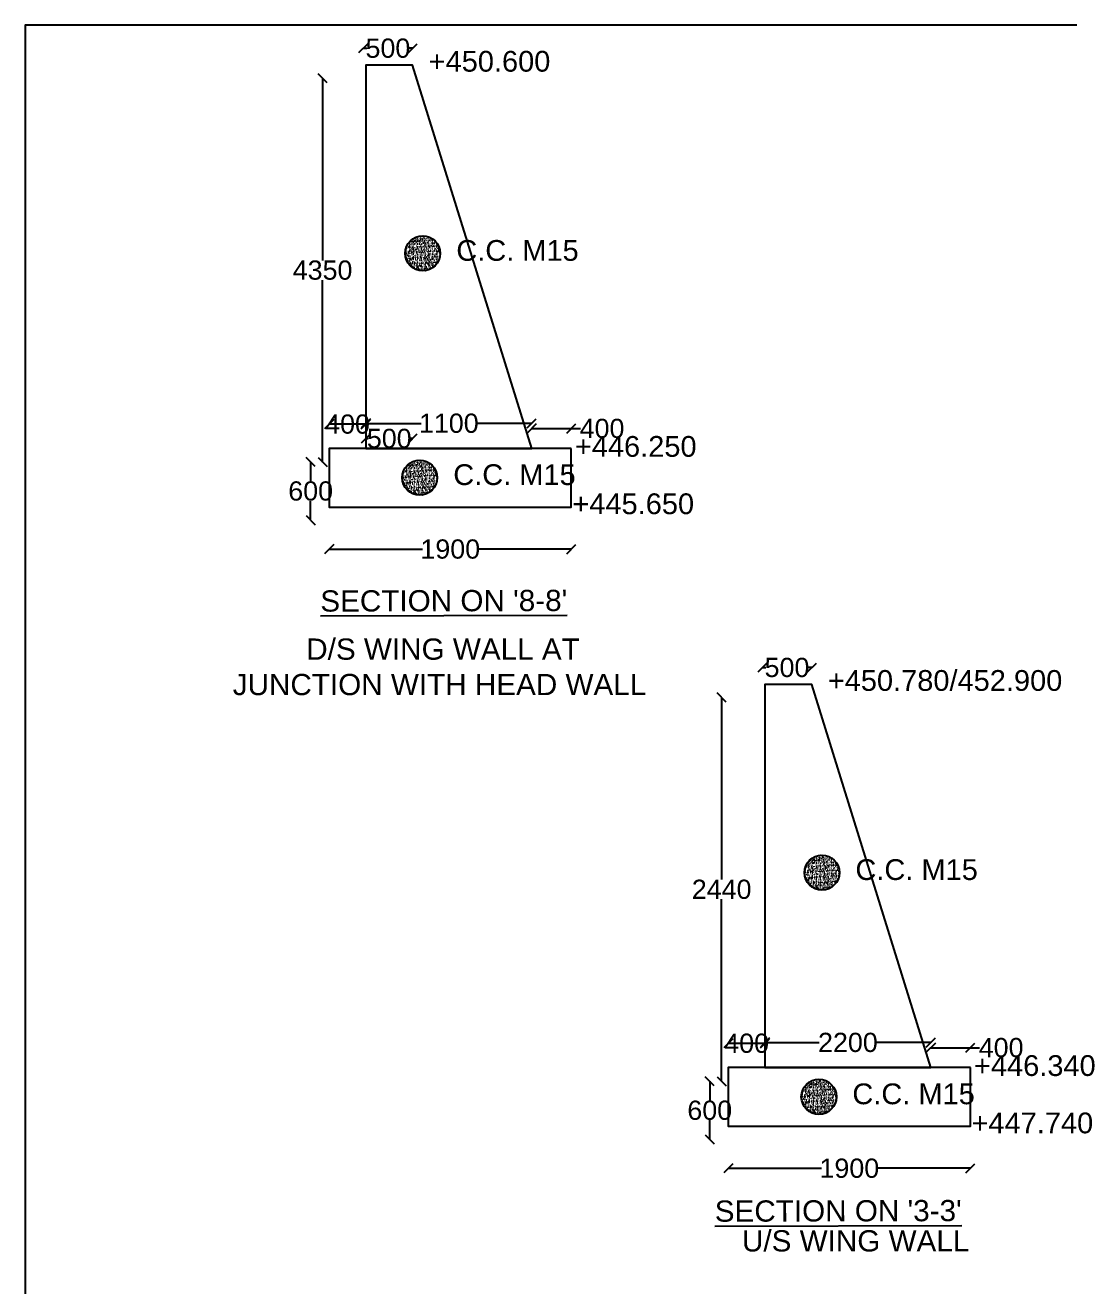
# Model space of a CAD drawing. Header units: millimetres. Extents: x 5124 to 6568637, y 2311 to 91879094.
# Drawn here: x 3678256 to 3689128, y 45950272 to 45963397 of the extents above; entities that cross this region are included whole.
import ezdxf

# ---------------------------------------------------------------- set-up
doc = ezdxf.new("R2010")
doc.units = ezdxf.units.MM
doc.header["$MEASUREMENT"] = 0
doc.layers.add('DRAWING', color=7, linetype='Continuous')
doc.layers.add('TEXT', color=7, linetype='Continuous')
doc.styles.get("Standard").update_dxf_attribs({"font": 'arial.ttf', "height": 200})
doc.dimstyles.get("Standard").update_dxf_attribs({"dimtxt": 200, "dimasz": 110, "dimexe": 0.18, "dimexo": 0.0625, "dimgap": 0.09, "dimtad": 0, "dimtih": 1, "dimtoh": 1, "dimdec": 0, "dimzin": 0, "dimdsep": 46, "dimtxsty": 'Standard', "dimblk": 'OBLIQUE', "dimcen": 0.09, "dimse1": 1, "dimse2": 1, "dimadec": 0, "dimazin": 0, "dimtfac": 1, "dimtdec": 0, "dimtofl": 0, "dimtmove": 0, "dimatfit": 3, "dimfxl": 1, "dimtolj": 1, "dimtzin": 0, "dimarcsym": 0})

# ---------------------------------------------------------------- blocks, each defined once
blk = doc.blocks.new('_Oblique')
at = {"color": 0, "linetype": 'ByBlock', "lineweight": -2}
blk.add_line((-0.5, -0.5), (0.5, 0.5), dxfattribs=at)
blk = doc.blocks.new('*D67')
at = {"layer": 'Defpoints', "color": 0, "transparency": 16777216}
for p in [(3681801, 45959255), (3681801, 45958857), (3683528, 45958857)]:
    blk.add_point(p, dxfattribs=at)
at = {"layer": 'DRAWING', "color": 0, "lineweight": -2, "transparency": 16777216}
for p, q in [((3681801, 45959255), (3682376, 45959255)), ((3683528, 45959255), (3682954, 45959255))]:
    blk.add_line(p, q, dxfattribs=at)
at = {"layer": 'DRAWING', "color": 0, "lineweight": -2, "transparency": 16777216, "xscale": 95, "yscale": 95, "zscale": 95, "rotation": 180}
blk.add_blockref('_Oblique', (3681801, 45959255), dxfattribs=at)
at = {"layer": 'DRAWING', "color": 0, "lineweight": -2, "transparency": 16777216, "xscale": 95, "yscale": 95, "zscale": 95}
blk.add_blockref('_Oblique', (3683528, 45959255), dxfattribs=at)
at = {"layer": 'DRAWING', "color": 0, "transparency": 16777216, "insert": (3682665, 45959255), "char_height": 200, "attachment_point": 5}
blk.add_mtext('\\A1;1100', dxfattribs=at)
blk = doc.blocks.new('*D68')
at = {"layer": 'Defpoints', "color": 0, "transparency": 16777216}
for p in [(3681801, 45959097), (3681801, 45958857), (3682289, 45958857)]:
    blk.add_point(p, dxfattribs=at)
at = {"layer": 'DRAWING', "color": 0, "lineweight": -2, "transparency": 16777216}
for p, q in [((3681801, 45959097), (3681824, 45959097)), ((3682289, 45959097), (3682266, 45959097))]:
    blk.add_line(p, q, dxfattribs=at)
at = {"layer": 'DRAWING', "color": 0, "lineweight": -2, "transparency": 16777216, "xscale": 95, "yscale": 95, "zscale": 95, "rotation": 180}
blk.add_blockref('_Oblique', (3681801, 45959097), dxfattribs=at)
at = {"layer": 'DRAWING', "color": 0, "lineweight": -2, "transparency": 16777216, "xscale": 95, "yscale": 95, "zscale": 95}
blk.add_blockref('_Oblique', (3682289, 45959097), dxfattribs=at)
at = {"layer": 'DRAWING', "color": 0, "transparency": 16777216, "insert": (3682045, 45959097), "char_height": 200, "attachment_point": 5}
blk.add_mtext('\\A1;500', dxfattribs=at)
blk = doc.blocks.new('*D69')
at = {"layer": 'Defpoints', "color": 0, "transparency": 16777216}
for p in [(3681420, 45959246), (3681420, 45958857), (3681801, 45958857)]:
    blk.add_point(p, dxfattribs=at)
at = {"layer": 'DRAWING', "color": 0, "lineweight": -2, "transparency": 16777216}
blk.add_line((3681801, 45959246), (3681420, 45959246), dxfattribs=at)
at = {"layer": 'DRAWING', "color": 0, "lineweight": -2, "transparency": 16777216, "xscale": 95, "yscale": 95, "zscale": 95, "rotation": 180}
blk.add_blockref('_Oblique', (3681420, 45959246), dxfattribs=at)
at = {"layer": 'DRAWING', "color": 0, "lineweight": -2, "transparency": 16777216, "xscale": 95, "yscale": 95, "zscale": 95}
blk.add_blockref('_Oblique', (3681801, 45959246), dxfattribs=at)
at = {"layer": 'DRAWING', "color": 0, "transparency": 16777216, "insert": (3681611, 45959246), "char_height": 200, "attachment_point": 5}
blk.add_mtext('\\A1;400', dxfattribs=at)
blk = doc.blocks.new('*D70')
at = {"layer": 'Defpoints', "color": 0, "transparency": 16777216}
for p in [(3681420, 45958852), (3681227, 45958247), (3681420, 45958247)]:
    blk.add_point(p, dxfattribs=at)
at = {"layer": 'DRAWING', "color": 0, "lineweight": -2, "transparency": 16777216}
for p, q in [((3681227, 45958852), (3681227, 45958652)), ((3681227, 45958247), (3681227, 45958447))]:
    blk.add_line(p, q, dxfattribs=at)
at = {"layer": 'DRAWING', "color": 0, "lineweight": -2, "transparency": 16777216, "xscale": 95, "yscale": 95, "zscale": 95}
for p, rotation in [((3681227, 45958852), 90), ((3681227, 45958247), 270)]:
    blk.add_blockref('_Oblique', p, dxfattribs=dict(at, rotation=rotation))
at = {"layer": 'DRAWING', "color": 0, "transparency": 16777216, "insert": (3681227, 45958550), "char_height": 200, "attachment_point": 5}
blk.add_mtext('\\A1;600', dxfattribs=at)
blk = doc.blocks.new('*D71')
at = {"layer": 'Defpoints', "color": 0, "transparency": 16777216}
for p in [(3681420, 45958247), (3683940, 45958247), (3681420, 45957946)]:
    blk.add_point(p, dxfattribs=at)
at = {"layer": 'DRAWING', "color": 0, "lineweight": -2, "transparency": 16777216}
for p, q in [((3681420, 45957946), (3682391, 45957946)), ((3683940, 45957946), (3682969, 45957946))]:
    blk.add_line(p, q, dxfattribs=at)
at = {"layer": 'DRAWING', "color": 0, "lineweight": -2, "transparency": 16777216, "xscale": 95, "yscale": 95, "zscale": 95, "rotation": 180}
blk.add_blockref('_Oblique', (3681420, 45957946), dxfattribs=at)
at = {"layer": 'DRAWING', "color": 0, "lineweight": -2, "transparency": 16777216, "xscale": 95, "yscale": 95, "zscale": 95}
blk.add_blockref('_Oblique', (3683940, 45957946), dxfattribs=at)
at = {"layer": 'DRAWING', "color": 0, "transparency": 16777216, "insert": (3682680, 45957946), "char_height": 200, "attachment_point": 5}
blk.add_mtext('\\A1;1900', dxfattribs=at)
blk = doc.blocks.new('*D72')
at = {"layer": 'Defpoints', "color": 0, "transparency": 16777216}
for p in [(3681351, 45962844), (3681801, 45962844), (3681420, 45958852)]:
    blk.add_point(p, dxfattribs=at)
at = {"layer": 'DRAWING', "color": 0, "lineweight": -2, "transparency": 16777216}
for p, q in [((3681351, 45962844), (3681351, 45960950)), ((3681351, 45958852), (3681351, 45960746))]:
    blk.add_line(p, q, dxfattribs=at)
at = {"layer": 'DRAWING', "color": 0, "lineweight": -2, "transparency": 16777216, "xscale": 95, "yscale": 95, "zscale": 95}
for p, rotation in [((3681351, 45962844), 90), ((3681351, 45958852), 270)]:
    blk.add_blockref('_Oblique', p, dxfattribs=dict(at, rotation=rotation))
at = {"layer": 'DRAWING', "color": 0, "transparency": 16777216, "insert": (3681351, 45960848), "char_height": 200, "attachment_point": 5}
blk.add_mtext('\\A1;4350', dxfattribs=at)
blk = doc.blocks.new('*D73')
at = {"layer": 'Defpoints', "color": 0, "transparency": 16777216}
for p in [(3681773, 45963157), (3681773, 45962844), (3682289, 45962844)]:
    blk.add_point(p, dxfattribs=at)
at = {"layer": 'DRAWING', "color": 0, "lineweight": -2, "transparency": 16777216}
for p, q in [((3681773, 45963157), (3681810, 45963157)), ((3682289, 45963157), (3682252, 45963157))]:
    blk.add_line(p, q, dxfattribs=at)
at = {"layer": 'DRAWING', "color": 0, "lineweight": -2, "transparency": 16777216, "xscale": 95, "yscale": 95, "zscale": 95, "rotation": 180}
blk.add_blockref('_Oblique', (3681773, 45963157), dxfattribs=at)
at = {"layer": 'DRAWING', "color": 0, "lineweight": -2, "transparency": 16777216, "xscale": 95, "yscale": 95, "zscale": 95}
blk.add_blockref('_Oblique', (3682289, 45963157), dxfattribs=at)
at = {"layer": 'DRAWING', "color": 0, "transparency": 16777216, "insert": (3682031, 45963157), "char_height": 200, "attachment_point": 5}
blk.add_mtext('\\A1;500', dxfattribs=at)
blk = doc.blocks.new('*D74')
at = {"layer": 'Defpoints', "color": 0, "transparency": 16777216}
for p in [(3683940, 45959201), (3683528, 45958994), (3683940, 45958994)]:
    blk.add_point(p, dxfattribs=at)
at = {"layer": 'DRAWING', "color": 0, "lineweight": -2, "transparency": 16777216}
for p, q in [((3683528, 45959201), (3683940, 45959201)), ((3683940, 45959201), (3684035, 45959201))]:
    blk.add_line(p, q, dxfattribs=at)
at = {"layer": 'DRAWING', "color": 0, "lineweight": -2, "transparency": 16777216, "xscale": 95, "yscale": 95, "zscale": 95, "rotation": 180}
blk.add_blockref('_Oblique', (3683528, 45959201), dxfattribs=at)
at = {"layer": 'DRAWING', "color": 0, "lineweight": -2, "transparency": 16777216, "xscale": 95, "yscale": 95, "zscale": 95}
blk.add_blockref('_Oblique', (3683940, 45959201), dxfattribs=at)
at = {"layer": 'DRAWING', "color": 0, "transparency": 16777216, "insert": (3684260, 45959201), "char_height": 200, "attachment_point": 5}
blk.add_mtext('\\A1;400', dxfattribs=at)
blk = doc.blocks.new('*D90')
at = {"layer": 'Defpoints', "color": 0, "transparency": 16777216}
for p in [(3685955, 45952813), (3685955, 45952414), (3687682, 45952414)]:
    blk.add_point(p, dxfattribs=at)
at = {"layer": 'DRAWING', "color": 0, "lineweight": -2, "transparency": 16777216}
for p, q in [((3685955, 45952813), (3686519, 45952813)), ((3687682, 45952813), (3687119, 45952813))]:
    blk.add_line(p, q, dxfattribs=at)
at = {"layer": 'DRAWING', "color": 0, "lineweight": -2, "transparency": 16777216, "xscale": 95, "yscale": 95, "zscale": 95, "rotation": 180}
blk.add_blockref('_Oblique', (3685955, 45952813), dxfattribs=at)
at = {"layer": 'DRAWING', "color": 0, "lineweight": -2, "transparency": 16777216, "xscale": 95, "yscale": 95, "zscale": 95}
blk.add_blockref('_Oblique', (3687682, 45952813), dxfattribs=at)
at = {"layer": 'DRAWING', "color": 0, "transparency": 16777216, "insert": (3686819, 45952813), "char_height": 200, "attachment_point": 5}
blk.add_mtext('\\A1;2200', dxfattribs=at)
blk = doc.blocks.new('*D91')
at = {"layer": 'Defpoints', "color": 0, "transparency": 16777216}
for p in [(3685574, 45952804), (3685574, 45952414), (3685955, 45952414)]:
    blk.add_point(p, dxfattribs=at)
at = {"layer": 'DRAWING', "color": 0, "lineweight": -2, "transparency": 16777216}
blk.add_line((3685955, 45952804), (3685574, 45952804), dxfattribs=at)
at = {"layer": 'DRAWING', "color": 0, "lineweight": -2, "transparency": 16777216, "xscale": 95, "yscale": 95, "zscale": 95, "rotation": 180}
blk.add_blockref('_Oblique', (3685574, 45952804), dxfattribs=at)
at = {"layer": 'DRAWING', "color": 0, "lineweight": -2, "transparency": 16777216, "xscale": 95, "yscale": 95, "zscale": 95}
blk.add_blockref('_Oblique', (3685955, 45952804), dxfattribs=at)
at = {"layer": 'DRAWING', "color": 0, "transparency": 16777216, "insert": (3685765, 45952804), "char_height": 200, "attachment_point": 5}
blk.add_mtext('\\A1;400', dxfattribs=at)
blk = doc.blocks.new('*D92')
at = {"layer": 'Defpoints', "color": 0, "transparency": 16777216}
for p in [(3685574, 45952410), (3685381, 45951805), (3685574, 45951805)]:
    blk.add_point(p, dxfattribs=at)
at = {"layer": 'DRAWING', "color": 0, "lineweight": -2, "transparency": 16777216}
for p, q in [((3685381, 45952410), (3685381, 45952210)), ((3685381, 45951805), (3685381, 45952005))]:
    blk.add_line(p, q, dxfattribs=at)
at = {"layer": 'DRAWING', "color": 0, "lineweight": -2, "transparency": 16777216, "xscale": 95, "yscale": 95, "zscale": 95}
for p, rotation in [((3685381, 45952410), 90), ((3685381, 45951805), 270)]:
    blk.add_blockref('_Oblique', p, dxfattribs=dict(at, rotation=rotation))
at = {"layer": 'DRAWING', "color": 0, "transparency": 16777216, "insert": (3685381, 45952107), "char_height": 200, "attachment_point": 5}
blk.add_mtext('\\A1;600', dxfattribs=at)
blk = doc.blocks.new('*D93')
at = {"layer": 'Defpoints', "color": 0, "transparency": 16777216}
for p in [(3685574, 45951805), (3688094, 45951805), (3685574, 45951504)]:
    blk.add_point(p, dxfattribs=at)
at = {"layer": 'DRAWING', "color": 0, "lineweight": -2, "transparency": 16777216}
for p, q in [((3685574, 45951504), (3686545, 45951504)), ((3688094, 45951504), (3687123, 45951504))]:
    blk.add_line(p, q, dxfattribs=at)
at = {"layer": 'DRAWING', "color": 0, "lineweight": -2, "transparency": 16777216, "xscale": 95, "yscale": 95, "zscale": 95, "rotation": 180}
blk.add_blockref('_Oblique', (3685574, 45951504), dxfattribs=at)
at = {"layer": 'DRAWING', "color": 0, "lineweight": -2, "transparency": 16777216, "xscale": 95, "yscale": 95, "zscale": 95}
blk.add_blockref('_Oblique', (3688094, 45951504), dxfattribs=at)
at = {"layer": 'DRAWING', "color": 0, "transparency": 16777216, "insert": (3686834, 45951504), "char_height": 200, "attachment_point": 5}
blk.add_mtext('\\A1;1900', dxfattribs=at)
blk = doc.blocks.new('*D94')
at = {"layer": 'Defpoints', "color": 0, "transparency": 16777216}
for p in [(3685505, 45956402), (3685955, 45956402), (3685574, 45952410)]:
    blk.add_point(p, dxfattribs=at)
at = {"layer": 'DRAWING', "color": 0, "lineweight": -2, "transparency": 16777216}
for p, q in [((3685505, 45956402), (3685505, 45954508)), ((3685505, 45952410), (3685505, 45954304))]:
    blk.add_line(p, q, dxfattribs=at)
at = {"layer": 'DRAWING', "color": 0, "lineweight": -2, "transparency": 16777216, "xscale": 95, "yscale": 95, "zscale": 95}
for p, rotation in [((3685505, 45956402), 90), ((3685505, 45952410), 270)]:
    blk.add_blockref('_Oblique', p, dxfattribs=dict(at, rotation=rotation))
at = {"layer": 'DRAWING', "color": 0, "transparency": 16777216, "insert": (3685505, 45954406), "char_height": 200, "attachment_point": 5}
blk.add_mtext('\\A1;2440', dxfattribs=at)
blk = doc.blocks.new('*D95')
at = {"layer": 'Defpoints', "color": 0, "transparency": 16777216}
for p in [(3685928, 45956714), (3685928, 45956402), (3686443, 45956402)]:
    blk.add_point(p, dxfattribs=at)
at = {"layer": 'DRAWING', "color": 0, "lineweight": -2, "transparency": 16777216}
for p, q in [((3685928, 45956714), (3685964, 45956714)), ((3686443, 45956714), (3686406, 45956714))]:
    blk.add_line(p, q, dxfattribs=at)
at = {"layer": 'DRAWING', "color": 0, "lineweight": -2, "transparency": 16777216, "xscale": 95, "yscale": 95, "zscale": 95, "rotation": 180}
blk.add_blockref('_Oblique', (3685928, 45956714), dxfattribs=at)
at = {"layer": 'DRAWING', "color": 0, "lineweight": -2, "transparency": 16777216, "xscale": 95, "yscale": 95, "zscale": 95}
blk.add_blockref('_Oblique', (3686443, 45956714), dxfattribs=at)
at = {"layer": 'DRAWING', "color": 0, "transparency": 16777216, "insert": (3686185, 45956714), "char_height": 200, "attachment_point": 5}
blk.add_mtext('\\A1;500', dxfattribs=at)
blk = doc.blocks.new('*D96')
at = {"layer": 'Defpoints', "color": 0, "transparency": 16777216}
for p in [(3688094, 45952759), (3687682, 45952551), (3688094, 45952551)]:
    blk.add_point(p, dxfattribs=at)
at = {"layer": 'DRAWING', "color": 0, "lineweight": -2, "transparency": 16777216}
for p, q in [((3687682, 45952759), (3688094, 45952759)), ((3688094, 45952759), (3688189, 45952759))]:
    blk.add_line(p, q, dxfattribs=at)
at = {"layer": 'DRAWING', "color": 0, "lineweight": -2, "transparency": 16777216, "xscale": 95, "yscale": 95, "zscale": 95, "rotation": 180}
blk.add_blockref('_Oblique', (3687682, 45952759), dxfattribs=at)
at = {"layer": 'DRAWING', "color": 0, "lineweight": -2, "transparency": 16777216, "xscale": 95, "yscale": 95, "zscale": 95}
blk.add_blockref('_Oblique', (3688094, 45952759), dxfattribs=at)
at = {"layer": 'DRAWING', "color": 0, "transparency": 16777216, "insert": (3688414, 45952759), "char_height": 200, "attachment_point": 5}
blk.add_mtext('\\A1;400', dxfattribs=at)

msp = doc.modelspace()

# ---------------------------------------------------------------- hatches: boundary and pattern name
at = {"layer": 'DRAWING'}
h = msp.add_hatch(dxfattribs=at)
h.set_pattern_fill('AR-CONC,_O', color=256, scale=7.836291)
h.set_pattern_definition([(130, (6373975.603, 9944869.57), (-56.20659778, -4.91744014), [5.87721853, -64.64940379]), (185, (6373975.603, 9944869.57), (10.87295878, 58.94396725), [4.70177482, -51.71952303]), (79.5486, (6373970.92, 9944869.16), (-45.33368075, 54.02649133), [4.99486701, -54.943538805]), (133.8158, (6373975.6, 9944885.24), (-83.63211818, -12.97055223), [8.81582779, -96.97410569]), (83.3644, (6373968.63, 9944884.16), (-73.24289292, 76.33471464), [7.49230075, -82.41529504]), (188.8158, (6373975.6, 9944885.24), (-73.24283333, 76.33477185), [7.05266223, -77.57928455]), (159, (6373967.767, 9944881.324), (-46.775375805, -31.55038938), [5.87721853, -64.64940379]), (214, (6373967.767, 9944881.324), (-19.06689835, 56.82487039), [4.70177482, -51.71952303]), (108.5486, (6373963.87, 9944878.695), (-65.84229332, 25.274429475), [4.99486701, -54.943538805]), (142.5, (6373975.603, 9944869.57), (-0.952881693, 26.086532335), [0, -51.092619724, 0, -52.50315217, 0, -51.915430318]), (172.5, (6373975.603, 9944869.57), (-20.614895456, 30.907250936), [0, -29.934633029, 0, -49.91717602, 0, -19.786635706]), (212.5, (6373993.078, 9944869.57), (-41.83188149, -1.767465467), [0, -19.590728422, 0, -61.123072676, 0, -81.105615667]), (222.5, (6374000.915, 9944869.57), (-45.700167452, 7.84451809), [0, -25.46794695, 0, -40.59198929, 0, -57.59674156])])
h.paths.add_polyline_path([(3682211.4, 45961023.2, 1.0000011), (3682576.6, 45961023.2, 1)])
h = msp.add_hatch(dxfattribs=at)
h.set_pattern_fill('AR-CONC,_O', color=256, scale=7.836291)
h.set_pattern_definition([(130, (6373944.134, 9942536.435), (-56.20659778, -4.91744014), [5.87721853, -64.64940379]), (185, (6373944.134, 9942536.435), (10.87295878, 58.94396725), [4.70177482, -51.71952303]), (79.5486, (6373939.45, 9942536.025), (-45.33368075, 54.02649133), [4.99486701, -54.943538805]), (133.8158, (6373944.134, 9942552.11), (-83.63211818, -12.97055223), [8.81582779, -96.97410569]), (83.3644, (6373937.165, 9942551.03), (-73.24289292, 76.33471464), [7.49230075, -82.41529504]), (188.8158, (6373944.13, 9942552.11), (-73.24283333, 76.33477185), [7.05266223, -77.57928455]), (159, (6373936.3, 9942548.19), (-46.775375805, -31.55038938), [5.87721853, -64.64940379]), (214, (6373936.3, 9942548.19), (-19.06689835, 56.82487039), [4.70177482, -51.71952303]), (108.5486, (6373932.4, 9942545.56), (-65.84229332, 25.274429475), [4.99486701, -54.943538805]), (142.5, (6373944.134, 9942536.435), (-0.952881693, 26.086532335), [0, -51.092619724, 0, -52.50315217, 0, -51.915430318]), (172.5, (6373944.134, 9942536.435), (-20.614895456, 30.907250936), [0, -29.934633029, 0, -49.91717602, 0, -19.786635706]), (212.5, (6373961.61, 9942536.435), (-41.83188149, -1.767465467), [0, -19.590728422, 0, -61.123072676, 0, -81.105615667]), (222.5, (6373969.445, 9942536.435), (-45.700167452, 7.84451809), [0, -25.46794695, 0, -40.59198929, 0, -57.59674156])])
h.paths.add_polyline_path([(3682179.9, 45958690.1, 1.0000011), (3682545.1, 45958690.1, 1)])
h = msp.add_hatch(dxfattribs=at)
h.set_pattern_fill('AR-CONC,_O', color=256, scale=7.836291)
h.set_pattern_definition([(130, (6378129.853, 9938427.445), (-56.20659778, -4.91744014), [5.87721853, -64.64940379]), (185, (6378129.853, 9938427.445), (10.87295878, 58.94396725), [4.70177482, -51.71952303]), (79.5486, (6378125.17, 9938427.035), (-45.33368075, 54.02649133), [4.99486701, -54.943538805]), (133.8158, (6378129.85, 9938443.12), (-83.63211818, -12.97055223), [8.81582779, -96.97410569]), (83.3644, (6378122.88, 9938442.04), (-73.24289292, 76.33471464), [7.49230075, -82.41529504]), (188.8158, (6378129.85, 9938443.12), (-73.24283333, 76.33477185), [7.05266223, -77.57928455]), (159, (6378122.017, 9938439.2), (-46.775375805, -31.55038938), [5.87721853, -64.64940379]), (214, (6378122.017, 9938439.2), (-19.06689835, 56.82487039), [4.70177482, -51.71952303]), (108.5486, (6378118.12, 9938436.57), (-65.84229332, 25.274429475), [4.99486701, -54.943538805]), (142.5, (6378129.853, 9938427.445), (-0.952881693, 26.086532335), [0, -51.092619724, 0, -52.50315217, 0, -51.915430318]), (172.5, (6378129.853, 9938427.445), (-20.614895456, 30.907250936), [0, -29.934633029, 0, -49.91717602, 0, -19.786635706]), (212.5, (6378147.328, 9938427.445), (-41.83188149, -1.767465467), [0, -19.590728422, 0, -61.123072676, 0, -81.105615667]), (222.5, (6378155.165, 9938427.445), (-45.700167452, 7.84451809), [0, -25.46794695, 0, -40.59198929, 0, -57.59674156])])
h.paths.add_polyline_path([(3686365.6, 45954581.1, 1.0000011), (3686730.8, 45954581.1, 1)])
h = msp.add_hatch(dxfattribs=at)
h.set_pattern_fill('AR-CONC,_O', color=256, scale=7.836291)
h.set_pattern_definition([(130, (6378098.384, 9936094.31), (-56.20659778, -4.91744014), [5.87721853, -64.64940379]), (185, (6378098.384, 9936094.31), (10.87295878, 58.94396725), [4.70177482, -51.71952303]), (79.5486, (6378093.7, 9936093.9), (-45.33368075, 54.02649133), [4.99486701, -54.943538805]), (133.8158, (6378098.384, 9936109.98), (-83.63211818, -12.97055223), [8.81582779, -96.97410569]), (83.3644, (6378091.415, 9936108.9), (-73.24289292, 76.33471464), [7.49230075, -82.41529504]), (188.8158, (6378098.38, 9936109.98), (-73.24283333, 76.33477185), [7.05266223, -77.57928455]), (159, (6378090.55, 9936106.064), (-46.775375805, -31.55038938), [5.87721853, -64.64940379]), (214, (6378090.55, 9936106.064), (-19.06689835, 56.82487039), [4.70177482, -51.71952303]), (108.5486, (6378086.65, 9936103.435), (-65.84229332, 25.274429475), [4.99486701, -54.943538805]), (142.5, (6378098.384, 9936094.31), (-0.952881693, 26.086532335), [0, -51.092619724, 0, -52.50315217, 0, -51.915430318]), (172.5, (6378098.384, 9936094.31), (-20.614895456, 30.907250936), [0, -29.934633029, 0, -49.91717602, 0, -19.786635706]), (212.5, (6378115.86, 9936094.31), (-41.83188149, -1.767465467), [0, -19.590728422, 0, -61.123072676, 0, -81.105615667]), (222.5, (6378123.695, 9936094.31), (-45.700167452, 7.84451809), [0, -25.46794695, 0, -40.59198929, 0, -57.59674156])])
h.paths.add_polyline_path([(3686334.2, 45952247.9, 1.0000011), (3686699.4, 45952247.9, 1)])

# ---------------------------------------------------------------- linework, layer by layer
for points in [[(3715471.5, 45963397), (3678256, 45963397), (3678256, 45935699), (3715471.5, 45935699)], [(3681801.2, 45958993.6), (3683528.2, 45958993.6), (3682288.6, 45962981.2), (3681801.2, 45962981.2)], [(3683940, 45958993.6), (3681420, 45958993.6), (3681420, 45958384), (3683940, 45958384)], [(3685955.5, 45952551.5), (3687682.4, 45952551.5), (3686442.8, 45956539.1), (3685955.5, 45956539.1)], [(3688094.3, 45952551.5), (3685574.3, 45952551.5), (3685574.3, 45951941.9), (3688094.3, 45951941.9)]]:
    msp.add_lwpolyline(points, close=True, dxfattribs=at)
for centre in [(3682394, 45961023.2), (3682362.5, 45958690.1), (3686548.2, 45954581.1), (3686516.8, 45952247.9)]:
    msp.add_circle(centre, 182.6, dxfattribs=at)

# ---------------------------------------------------------------- texts
at = {"layer": 'DRAWING', "char_height": 220.984, "width": 4398.658, "attachment_point": 1}
for s, insert in [('\\pi735.88; D/S WING WALL AT \\P\\pi56.493;JUNCTION WITH HEAD WALL', (3680359.5, 45957016.5)), ('\\pi1033.4;U/S WING WALL \\P\\pi2156.4; ', (3684683, 45950859.9))]:
    msp.add_mtext(s, dxfattribs=dict(at, insert=insert))
at = {"layer": 'TEXT'}
for s, height, p in [('+450.600', 215.99, (3682455.2, 45962913.9)), (' C.C. M15  ', 215.992, (3682659.1, 45960946.1)), ('+446.250', 215.99, (3683977.1, 45958907.1)), (' C.C. M15  ', 215.992, (3682627.6, 45958613)), ('+445.650', 215.99, (3683951.3, 45958310.4)), ('+450.780/452.900', 215.992, (3686609.4, 45956471.8)), (' C.C. M15  ', 215.992, (3686813.4, 45954504)), ('+446.340', 215.99, (3688131.4, 45952465)), (' C.C. M15  ', 215.992, (3686781.9, 45952170.9)), ('+447.740', 215.99, (3688105.5, 45951868.3))]:
    msp.add_text(s, height=height, dxfattribs=at).set_placement(p)
for s, p in [("%%USECTION ON '8-8'", (3681327.8, 45957296.1)), ("%%USECTION ON '3-3'", (3685433.4, 45950948.1))]:
    msp.add_text(s, height=220.984, rotation=0.1412, dxfattribs=at).set_placement(p)

# ---------------------------------------------------------------- dimensions: what is measured, and where the dimension line sits
at = {"layer": 'DRAWING'}
for base, p1, p2, text, picture, middle in [((3681773.3, 45963156.6), (3682288.6, 45962844.2), (3681773.3, 45962844.2), '500', '*D73', (3682030.9, 45963156.6)), ((3681801.2, 45959254.9), (3683528.2, 45958856.6), (3681801.2, 45958856.6), '1100', '*D67', (3682664.7, 45959254.9)), ((3681420, 45959246.1), (3681801.2, 45958856.6), (3681420, 45958856.6), '400', '*D69', (3681610.6, 45959246.1)), ((3685927.6, 45956714.4), (3686442.8, 45956402), (3685927.6, 45956402), '500', '*D95', (3686185.2, 45956714.4)), ((3685574.3, 45952804), (3685955.5, 45952414.5), (3685574.3, 45952414.5), '400', '*D91', (3685764.9, 45952804)), ((3685955.5, 45952812.8), (3687682.4, 45952414.5), (3685955.5, 45952414.5), '2200', '*D90', (3686818.9, 45952812.8))]:
    dim = msp.add_linear_dim(base=base, p1=p1, p2=p2, angle=180, text=text, dimstyle='Standard', override={"dimasz": 95, "dimfxl": 2000, "dimarcsym": 1}, dxfattribs=at)
    dim.commit()
    dim.dimension.update_dxf_attribs({"geometry": picture, "text_midpoint": middle, "dimtype": 160})
for base, p1, p2, angle, text, picture, middle in [((3681350.7, 45962844.2), (3681420, 45958852.2), (3681801.2, 45962844.2), 90, '4350', '*D72', (3681350.7, 45960848.2)), ((3681801.2, 45959096.8), (3682288.6, 45958856.6), (3681801.2, 45958856.6), 180, '500', '*D68', (3682044.9, 45959096.8)), ((3681226.6, 45958247), (3681420, 45958852.2), (3681420, 45958247), 90, '600', '*D70', (3681226.6, 45958549.6)), ((3681420, 45957945.8), (3683940, 45958247), (3681420, 45958247), 180, '1900', '*D71', (3682680, 45957945.8)), ((3685505, 45956402), (3685574.3, 45952410.1), (3685955.5, 45956402), 90, '2440', '*D94', (3685505, 45954406.1)), ((3685380.9, 45951804.9), (3685574.3, 45952410.1), (3685574.3, 45951804.9), 90, '600', '*D92', (3685380.9, 45952107.5)), ((3685574.3, 45951503.7), (3688094.3, 45951804.9), (3685574.3, 45951804.9), 180, '1900', '*D93', (3686834.3, 45951503.7))]:
    dim = msp.add_linear_dim(base=base, p1=p1, p2=p2, angle=angle, text=text, dimstyle='Standard', override={"dimasz": 95, "dimfxl": 2000, "dimarcsym": 1}, dxfattribs=at)
    dim.commit()
    dim.dimension.update_dxf_attribs({"geometry": picture, "text_midpoint": middle})
for base, p1, p2, picture, middle in [((3683940, 45959201), (3683528.2, 45958993.6), (3683940, 45958993.6), '*D74', (3684259.7, 45959201)), ((3688094.3, 45952758.9), (3687682.4, 45952551.5), (3688094.3, 45952551.5), '*D96', (3688414, 45952758.9))]:
    dim = msp.add_linear_dim(base=base, p1=p1, p2=p2, text='400', dimstyle='Standard', override={"dimasz": 95, "dimfxl": 2000, "dimarcsym": 1}, dxfattribs=at)
    dim.commit()
    dim.dimension.update_dxf_attribs({"geometry": picture, "text_midpoint": middle})

doc.saveas('drawing.dxf')
